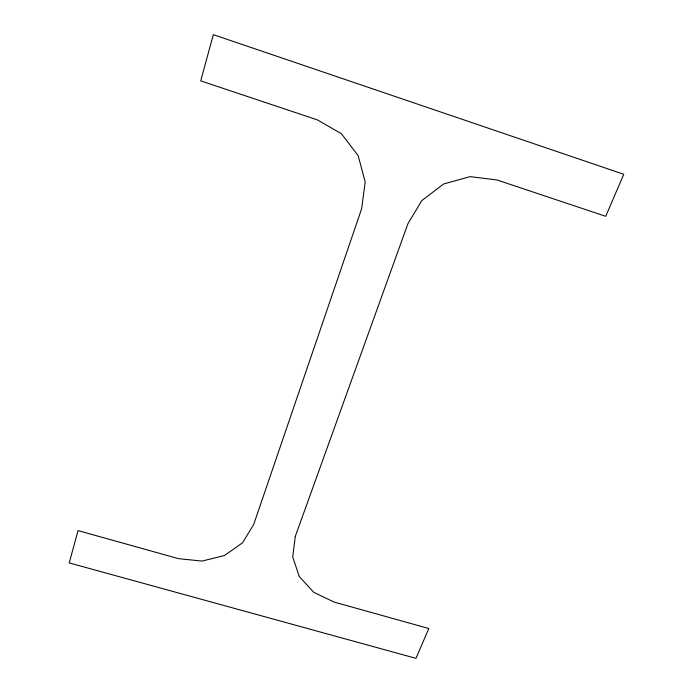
<?xml version="1.0" encoding="UTF-8"?>
<svg xmlns="http://www.w3.org/2000/svg" width="693" height="693" viewBox="0 0 693 693"><rect width="100%" height="100%" fill="white"/><g stroke="black" fill="none" stroke-linecap="round" stroke-linejoin="round"><path stroke-width="1.04" d="M295.279 536.443L292.715 556.981L299.289 576.567L313.799 592.333L334.009 602.052L428.794 628.508L415.982 658.35L69.231 562.915L78.04 530.604L178.508 558.653L202.009 561.079L224.445 555.543L242.559 542.784L253.655 524.566L361.625 208.775L365.202 182.051L358.177 155.639L341.389 133.706L317.316 119.863L200.727 80.873L213.331 34.65L623.769 174.281L605.725 216.311L496.846 179.903L470.071 176.654L443.615 183.992L421.742 200.658L407.865 223.848L295.279 536.443"/></g></svg>
